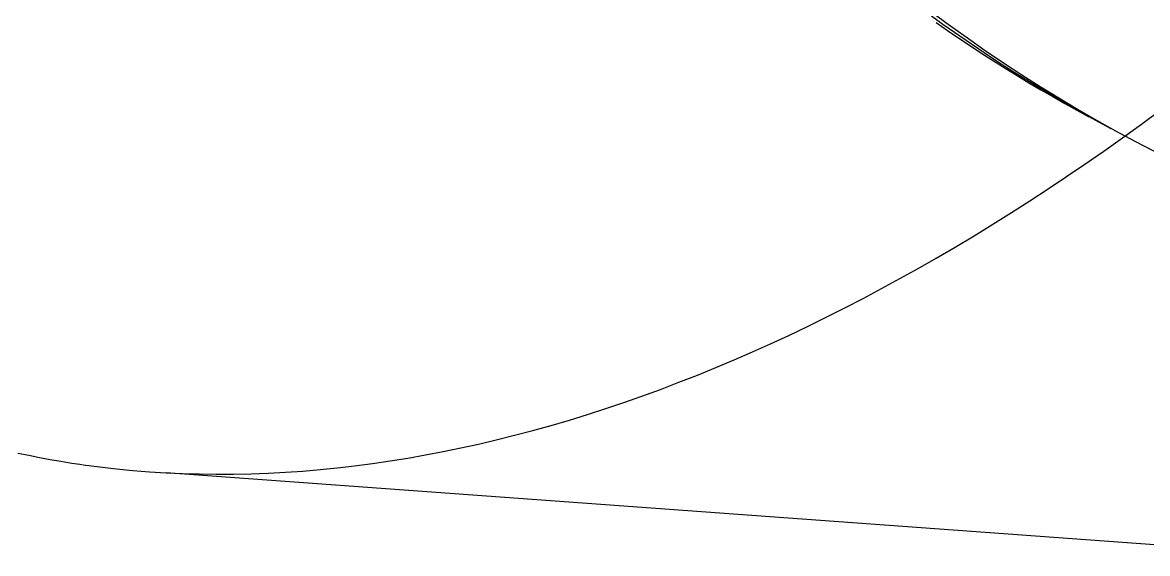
# Model space of a CAD drawing. Header units: millimetres. Extents: x -1838618 to -1600818, y -1770412 to -1553248.
# Drawn here: x -1655151 to -1654019, y -1649210 to -1648676 of the extents above; entities that cross this region are included whole.
import ezdxf

# ---------------------------------------------------------------- set-up
doc = ezdxf.new("R2010")
doc.units = ezdxf.units.MM
doc.header["$LTSCALE"] = 100
doc.linetypes.add('HIDDEN', pattern=[9.525, 6.35, -3.175])
doc.layers.add('ANCHOR_MOUTH_SURFACE_-_HIDDEN', color=251, linetype='HIDDEN')
doc.layers.add('ANCHOR_MOUTH_SURFACE_-_VISIBLE', color=164, linetype='Continuous')

msp = doc.modelspace()

# ---------------------------------------------------------------- linework, layer by layer
at = {"color": 6, "linetype": 'Continuous', "ltscale": 37.9909}
msp.add_line((-1653895.2, -1649209.6), (-1655006.1, -1649128.4), dxfattribs=at)
at = {"layer": 'ANCHOR_MOUTH_SURFACE_-_HIDDEN', "color": 5, "ltscale": 20}
msp.add_lwpolyline([(-1655089.6, -1649120.4), (-1655081.2, -1649121.5), (-1655072.9, -1649122.5), (-1655064.6, -1649123.5), (-1655056.2, -1649124.4), (-1655039.5, -1649126.1), (-1655022.8, -1649127.4), (-1655006.1, -1649128.4), (-1654989.3, -1649129.2), (-1654972.5, -1649129.6), (-1654955.7, -1649129.9), (-1654938.3, -1649129.8), (-1654920.8, -1649129.4), (-1654903.4, -1649128.8), (-1654886, -1649127.9), (-1654868.6, -1649126.7), (-1654851.2, -1649125.2), (-1654833.9, -1649123.5), (-1654816.5, -1649121.5), (-1654798.6, -1649119.1), (-1654780.7, -1649116.5), (-1654762.8, -1649113.7), (-1654745, -1649110.5), (-1654727.2, -1649107.1), (-1654709.5, -1649103.5), (-1654691.8, -1649099.6), (-1654674.2, -1649095.5), (-1654655.6, -1649090.8), (-1654637.1, -1649086), (-1654618.7, -1649080.8), (-1654600.3, -1649075.4), (-1654582, -1649069.8), (-1654563.8, -1649063.9), (-1654545.7, -1649057.8), (-1654527.6, -1649051.5), (-1654508.8, -1649044.6), (-1654490.1, -1649037.5), (-1654471.5, -1649030.2), (-1654453, -1649022.7), (-1654434.5, -1649014.9), (-1654416.2, -1649006.9), (-1654397.9, -1648998.7), (-1654379.7, -1648990.3), (-1654360.8, -1648981.3), (-1654342, -1648972.1), (-1654323.3, -1648962.7), (-1654304.7, -1648953.1), (-1654286.2, -1648943.3), (-1654267.8, -1648933.2), (-1654249.5, -1648923), (-1654231.3, -1648912.7), (-1654212.2, -1648901.5), (-1654193.2, -1648890.2), (-1654174.4, -1648878.6), (-1654155.6, -1648866.9), (-1654137, -1648855), (-1654118.5, -1648842.9), (-1654100.1, -1648830.6), (-1654081.8, -1648818.2), (-1654062.7, -1648804.9), (-1654043.7, -1648791.5), (-1654024.9, -1648777.9), (-1654006.2, -1648764.1)], dxfattribs=at)
at = {"layer": 'ANCHOR_MOUTH_SURFACE_-_VISIBLE', "color": 6}
for points in [[(-1654404.6, -1648519), (-1654402.8, -1648520.8), (-1654386.9, -1648536.3), (-1654370.9, -1648551.6), (-1654354.6, -1648566.7), (-1654338.2, -1648581.5), (-1654321.5, -1648596.1), (-1654304.7, -1648610.4), (-1654287.7, -1648624.5), (-1654270.5, -1648638.4), (-1654253.1, -1648652), (-1654235.6, -1648665.3), (-1654217.8, -1648678.4), (-1654199.9, -1648691.2), (-1654181.9, -1648703.8), (-1654163.6, -1648716.1), (-1654145.2, -1648728.2), (-1654126.7, -1648740), (-1654107.9, -1648751.5), (-1654089.1, -1648762.8), (-1654070, -1648773.8), (-1654050.8, -1648784.6), (-1654031.5, -1648795), (-1654012, -1648805.2)], [(-1654236, -1648668.9), (-1654224.5, -1648677.2), (-1654212.9, -1648685.4), (-1654201.2, -1648693.5), (-1654189.5, -1648701.5), (-1654177.7, -1648709.4), (-1654165.8, -1648717.2), (-1654153.8, -1648724.8), (-1654141.8, -1648732.4), (-1654129.7, -1648739.8), (-1654117.5, -1648747.2), (-1654105.2, -1648754.4), (-1654092.9, -1648761.5), (-1654080.6, -1648768.5), (-1654068.1, -1648775.4), (-1654055.6, -1648782.1)], [(-1654231.4, -1648675.6), (-1654220, -1648683.6), (-1654208.5, -1648691.4), (-1654196.9, -1648699.2), (-1654185.3, -1648706.8), (-1654173.6, -1648714.3), (-1654161.8, -1648721.7), (-1654150, -1648729), (-1654138.1, -1648736.2), (-1654126.1, -1648743.3), (-1654114.1, -1648750.2), (-1654102, -1648757.1), (-1654089.8, -1648763.8), (-1654077.6, -1648770.4)], [(-1655155.2, -1649108.7), (-1655144.4, -1649110.9), (-1655133.6, -1649113.1), (-1655122.8, -1649115.1), (-1655111.9, -1649116.9), (-1655101, -1649118.7), (-1655090.1, -1649120.3)]]:
    msp.add_lwpolyline(points, dxfattribs=at)

doc.saveas('drawing.dxf')
